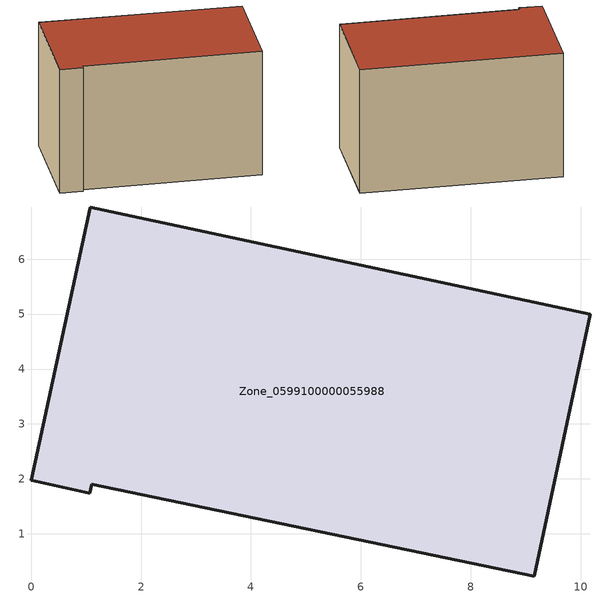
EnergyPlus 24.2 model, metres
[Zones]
Zone_0599100000055988
 floor ground (C_G): 9.16,0.23 1.1,1.9 1.06,1.74 0,1.97 1.07,6.95 10.18,5 z0
 wall outside (C_F): 10.18,5 1.07,6.95 0,1.97 1.06,1.74 1.1,1.9 9.16,0.23 10.18,5 z0:6.12
 roof outside (C_R): 1.1,1.9 9.16,0.23 10.18,5 1.07,6.95 0,1.97 1.06,1.74 z6.12
[BUILDING]
Pand.0599100000055988: North Axis=0; Terrain=City; Loads Convergence Tolerance Value=0.04; Temperature Convergence Tolerance Value=0.4; Solar Distribution=FullExterior; Maximum Number of Warmup Days=25; Minimum Number of Warmup Days=1
[Site:Location]
Rotterdam.The.Hague.AP_ZH_NLD Design_Conditions: Latitude=51.96; Longitude=4.45; Time Zone=1; Elevation=-4.5
[SITE:GROUNDTEMPERATURE:BUILDINGSURFACE]
18, 18, 18, 18, 18, 18, 18, 18, 18, 18, 18, 18
[MATERIAL] Thermal Absorptance=0.9; Solar Absorptance=0.7; Visible Absorptance=0.7
Name | Roughness | Thickness | Conductivity | Density | Specific Heat
G.TC.1975-1991 | MediumSmooth | 0.15 | 0.288461 | 540 | 1210
F.TC.1975-1991 | Rough | 0.3 | 0.230769 | 1920 | 840
R.TC.1975-1991 | MediumRough | 0.2 | 0.153846 | 1500 | 1000
[CONSTRUCTION]
C_G: G.TC.1975-1991
C_F: F.TC.1975-1991
C_R: R.TC.1975-1991
[ZONE]
Zone_0599100000055988: Type=1; Multiplier=1; Ceiling Height=Autocalculate; Volume=Autocalculate; Floor Area=autocalculate; Part of Total Floor Area=Yes
[ZONEINFILTRATION:DESIGNFLOWRATE]
Infil_Zone_0599100000055988: Zone or ZoneList or Space or SpaceList=Zone_0599100000055988; Schedule=AlwaysOn; Design Flow Rate Calculation Method=Flow/Area; Flow Rate per Floor Area=0.003; Constant Term Coefficient=1; Temperature Term Coefficient=0; Velocity Term Coefficient=0; Velocity Squared Term Coefficient=0
[HVACTEMPLATE:ZONE:IDEALLOADSAIRSYSTEM]
Zone_0599100000055988: Maximum Heating Supply Air Temperature=50; Minimum Cooling Supply Air Temperature=13; Maximum Heating Supply Air Humidity Ratio=0.0156; Minimum Cooling Supply Air Humidity Ratio=0.0077; Heating Limit=NoLimit; Cooling Limit=NoLimit; Dehumidification Control Type=ConstantSensibleHeatRatio; Cooling Sensible Heat Ratio=0.7; Dehumidification Setpoint=60; Humidification Control Type=None; Humidification Setpoint=30; Outdoor Air Method=None; Outdoor Air Flow Rate per Person=0.00944; Outdoor Air Flow Rate per Zone Floor Area=0; Outdoor Air Flow Rate per Zone=0; Demand Controlled Ventilation Type=None; Outdoor Air Economizer Type=NoEconomizer; Heat Recovery Type=None; Sensible Heat Recovery Effectiveness=0.7; Latent Heat Recovery Effectiveness=0.65
[ZONECONTROL:THERMOSTAT]
ThermostatControl_Zone_0599100000055988: Zone or ZoneList=Zone_0599100000055988; Control Type Schedule=DualSetpointControlType; Control 1=Thermostat_Zone_0599100000055988; Temperature Difference Between Cutout And Setpoint=0
[THERMOSTATSETPOINT:DUALSETPOINT]
Thermostat_Zone_0599100000055988: Heating Setpoint Temperature Schedule=HeatingSetpoint_Zone_0599100000055988; Cooling Setpoint Temperature Schedule=CoolingSetpoint_Zone_0599100000055988
[SCHEDULE:COMPACT]
HeatingSetpoint_Zone_0599100000055988: Through: 12/31, For: AllDays, Until: 24:00, 21
CoolingSetpoint_Zone_0599100000055988: Through: 12/31, For: AllDays, Until: 24:00, 24
DualSetpointControlType: Through: 12/31, For: AllDays, Until: 24:00, 4
AlwaysOn: Through: 12/31, For: AllDays, Until: 24:00, 1
